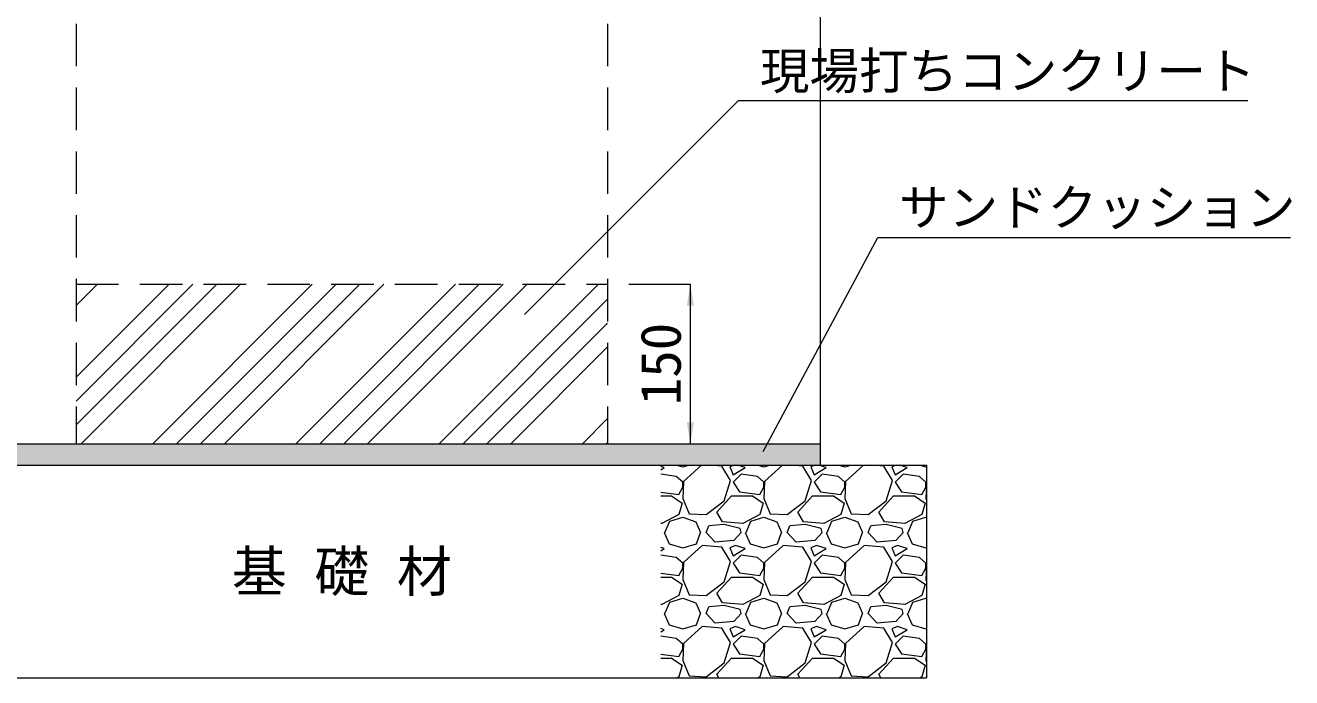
# Model space of a CAD drawing. Units: millimetres at full size; details may follow other scales. Extents: x 77366 to 106166, y -28085 to 6898.
# Drawn here: x 102968 to 104159, y 2788 to 3402 of the extents above; entities that cross this region are included whole.
import ezdxf
from ezdxf.enums import TextEntityAlignment as Align

# ---------------------------------------------------------------- set-up
doc = ezdxf.new("R2010")
doc.units = ezdxf.units.MM
doc.header["$LTSCALE"] = 50
doc.linetypes.add('USER2', pattern=[1.2, 0.8, -0.4])
for name, color, linetype, lineweight in [('ハッチング', 7, 'Continuous', 9), ('基礎', 7, 'Continuous', 5), ('寸法線', 7, 'Continuous', 13), ('引出線', 4, 'Continuous', 13), ('本体', 2, 'Continuous', 20)]:
    doc.layers.add(name, color=color, linetype=linetype, lineweight=lineweight)
doc.layers.add('モルタル', color=7, linetype='Continuous')
doc.layers.add('文字', color=7, linetype='Continuous')
doc.styles.add('ＭＳ ゴシック', font='')
doc.styles.get('ＭＳ ゴシック').set_extended_font_data('MS Gothic')

# ---------------------------------------------------------------- blocks, each defined once
blk = doc.blocks.new('filled_arrow')
at = {"color": 0, "linetype": 'Continuous', "lineweight": -2}
blk.add_solid([(7.5, 1.25), (0, 0), (7.5, -1.25)], dxfattribs=at)

msp = doc.modelspace()

# ---------------------------------------------------------------- hatches: boundary and pattern name
at = {"layer": 'ハッチング'}
h = msp.add_hatch(dxfattribs=at)
h.set_pattern_fill('USER', color=256, style=0, pattern_type=2)
h.set_pattern_definition([(45, (23675, 241.6), (-67.35192, 67.35192), []), (45, (23697.45, 241.6), (-67.35192, 67.35192), []), (45, (23719.9, 241.6), (-67.35192, 67.35192), []), (45, (23742.35, 241.6), (-67.35192, 67.35192), [])])
h.paths.add_polyline_path([(103015.8, 3158.06), (103015.8, 3008.06), (103515.8, 3008.06), (103515.8, 3158.06)])
at = {"layer": 'モルタル'}
msp.add_hatch(color=256, dxfattribs=at).paths.add_polyline_path([(103715.8, 2988.06), (103715.8, 3008.06), (102815.8, 3008.06), (102815.8, 2988.06)])

# ---------------------------------------------------------------- linework, layer by layer
at = {"layer": '基礎', "color": 3, "lineweight": 20}
for p, q in [((102715.8, 2988.06), (103815.8, 2988.06)), ((103815.8, 2988.06), (103815.8, 2788.06)), ((102715.8, 2788.06), (103815.8, 2788.06))]:
    msp.add_line(p, q, dxfattribs=at)
at = {"layer": '基礎'}
for p, q in [((103569.02, 2985.6), (103565.8, 2986.68)), ((103565.8, 2983.66), (103569.02, 2985.6)), ((103580.45, 2977.22), (103565.8, 2979.42)), ((103580.77, 2988.06), (103586.55, 2986.36)), ((103586.55, 2986.36), (103592.33, 2988.06)), ((103604.2, 2988.06), (103587.31, 2972.65)), ((103623.13, 2987.12), (103611.87, 2988.06)), ((103631.51, 2973.41), (103623.13, 2987.12)), ((103634.71, 2988.06), (103630.75, 2986.36)), ((103630.75, 2986.36), (103633.79, 2978.74)), ((103633.79, 2978.74), (103645.22, 2985.6)), ((103641.41, 2979.5), (103633.79, 2971.88)), ((103645.22, 2985.6), (103637.84, 2988.06)), ((103656.65, 2977.22), (103641.41, 2979.5)), ((103656.97, 2988.06), (103662.75, 2986.36)), ((103662.75, 2986.36), (103668.53, 2988.06)), ((103680.4, 2988.06), (103663.51, 2972.65)), ((103699.33, 2987.12), (103688.07, 2988.06)), ((103707.71, 2973.41), (103699.33, 2987.12)), ((103710.91, 2988.06), (103706.95, 2986.36)), ((103706.95, 2986.36), (103709.99, 2978.74)), ((103709.99, 2978.74), (103721.42, 2985.6)), ((103717.61, 2979.5), (103709.99, 2971.88)), ((103721.42, 2985.6), (103714.04, 2988.06)), ((103732.85, 2977.22), (103717.61, 2979.5)), ((103733.17, 2988.06), (103738.95, 2986.36)), ((103738.95, 2986.36), (103744.73, 2988.06)), ((103756.6, 2988.06), (103739.71, 2972.65)), ((103775.53, 2987.12), (103764.27, 2988.06)), ((103783.91, 2973.41), (103775.53, 2987.12)), ((103787.11, 2988.06), (103783.15, 2986.36)), ((103783.15, 2986.36), (103786.19, 2978.74)), ((103786.19, 2978.74), (103797.62, 2985.6)), ((103793.81, 2979.5), (103786.19, 2971.88)), ((103797.62, 2985.6), (103790.24, 2988.06)), ((103809.05, 2977.22), (103793.81, 2979.5)), ((103809.37, 2988.06), (103815.15, 2986.36)), ((103815.15, 2986.36), (103815.8, 2986.55)), ((103586.55, 2971.88), (103580.45, 2977.22)), ((103582.74, 2960.45), (103586.55, 2967.31)), ((103587.31, 2972.65), (103586.55, 2956.64)), ((103586.55, 2967.31), (103586.55, 2971.88)), ((103625.41, 2954.36), (103631.51, 2973.41)), ((103633.79, 2971.88), (103639.89, 2962.74)), ((103662.75, 2971.88), (103656.65, 2977.22)), ((103658.94, 2960.45), (103662.75, 2967.31)), ((103663.51, 2972.65), (103662.75, 2956.64)), ((103662.75, 2967.31), (103662.75, 2971.88)), ((103701.61, 2954.36), (103707.71, 2973.41)), ((103709.99, 2971.88), (103716.09, 2962.74)), ((103738.95, 2971.88), (103732.85, 2977.22)), ((103735.14, 2960.45), (103738.95, 2967.31)), ((103739.71, 2972.65), (103738.95, 2956.64)), ((103738.95, 2967.31), (103738.95, 2971.88)), ((103777.81, 2954.36), (103783.91, 2973.41)), ((103786.19, 2971.88), (103792.29, 2962.74)), ((103815.15, 2971.88), (103809.05, 2977.22)), ((103811.34, 2960.45), (103815.15, 2967.31)), ((103815.15, 2967.31), (103815.15, 2971.88)), ((103815.8, 2970.22), (103815.15, 2956.64)), ((103565.8, 2962.49), (103582.74, 2960.45)), ((103565.8, 2958.93), (103575.88, 2958.93)), ((103575.88, 2958.93), (103585.79, 2952.07)), ((103586.55, 2956.64), (103592.65, 2942.17)), ((103608.65, 2941.4), (103625.41, 2954.36)), ((103618.55, 2943.69), (103632.27, 2958.93)), ((103632.27, 2958.93), (103652.08, 2958.93)), ((103639.89, 2962.74), (103658.94, 2960.45)), ((103652.08, 2958.93), (103661.99, 2952.07)), ((103662.75, 2956.64), (103668.85, 2942.17)), ((103684.85, 2941.4), (103701.61, 2954.36)), ((103694.75, 2943.69), (103708.47, 2958.93)), ((103708.47, 2958.93), (103728.28, 2958.93)), ((103716.09, 2962.74), (103735.14, 2960.45)), ((103728.28, 2958.93), (103738.19, 2952.07)), ((103738.95, 2956.64), (103745.05, 2942.17)), ((103761.05, 2941.4), (103777.81, 2954.36)), ((103770.95, 2943.69), (103784.67, 2958.93)), ((103784.67, 2958.93), (103804.48, 2958.93)), ((103792.29, 2962.74), (103811.34, 2960.45)), ((103804.48, 2958.93), (103814.39, 2952.07)), ((103815.15, 2956.64), (103815.8, 2955.11)), ((103585.79, 2952.07), (103582.74, 2941.4)), ((103623.89, 2934.55), (103618.55, 2943.69)), ((103661.99, 2952.07), (103658.94, 2941.4)), ((103700.09, 2934.55), (103694.75, 2943.69)), ((103738.19, 2952.07), (103735.14, 2941.4)), ((103776.29, 2934.55), (103770.95, 2943.69)), ((103814.39, 2952.07), (103811.34, 2941.4)), ((103566.74, 2933.02), (103565.8, 2933.1)), ((103582.74, 2941.4), (103566.74, 2933.02)), ((103569.79, 2924.64), (103574.36, 2935.31)), ((103574.36, 2935.31), (103586.55, 2939.12)), ((103586.55, 2939.12), (103598.74, 2934.55)), ((103592.65, 2942.17), (103608.65, 2941.4)), ((103598.74, 2934.55), (103603.31, 2924.64)), ((103608.65, 2924.64), (103610.93, 2930.74)), ((103625.41, 2932.26), (103610.93, 2930.74)), ((103642.94, 2933.02), (103623.89, 2934.55)), ((103640.65, 2928.45), (103625.41, 2932.26)), ((103658.94, 2941.4), (103642.94, 2933.02)), ((103645.99, 2924.64), (103650.56, 2935.31)), ((103650.56, 2935.31), (103662.75, 2939.12)), ((103662.75, 2939.12), (103674.94, 2934.55)), ((103668.85, 2942.17), (103684.85, 2941.4)), ((103674.94, 2934.55), (103679.51, 2924.64)), ((103684.85, 2924.64), (103687.13, 2930.74)), ((103701.61, 2932.26), (103687.13, 2930.74)), ((103719.14, 2933.02), (103700.09, 2934.55)), ((103716.85, 2928.45), (103701.61, 2932.26)), ((103735.14, 2941.4), (103719.14, 2933.02)), ((103722.19, 2924.64), (103726.76, 2935.31)), ((103726.76, 2935.31), (103738.95, 2939.12)), ((103738.95, 2939.12), (103751.14, 2934.55)), ((103745.05, 2942.17), (103761.05, 2941.4)), ((103751.14, 2934.55), (103755.71, 2924.64)), ((103761.05, 2924.64), (103763.33, 2930.74)), ((103777.81, 2932.26), (103763.33, 2930.74)), ((103795.34, 2933.02), (103776.29, 2934.55)), ((103793.05, 2928.45), (103777.81, 2932.26)), ((103811.34, 2941.4), (103795.34, 2933.02)), ((103798.39, 2924.64), (103802.96, 2935.31)), ((103802.96, 2935.31), (103815.15, 2939.12)), ((103815.15, 2939.12), (103815.8, 2938.88)), ((103569.02, 2924.64), (103573.6, 2913.97)), ((103599.5, 2913.97), (103603.31, 2924.64)), ((103617.03, 2915.5), (103608.65, 2924.64)), ((103641.41, 2924.64), (103634.56, 2917.02)), ((103641.41, 2924.64), (103640.65, 2928.45)), ((103645.22, 2924.64), (103649.8, 2913.97)), ((103675.7, 2913.97), (103679.51, 2924.64)), ((103693.23, 2915.5), (103684.85, 2924.64)), ((103717.61, 2924.64), (103710.76, 2917.02)), ((103717.61, 2924.64), (103716.85, 2928.45)), ((103721.42, 2924.64), (103726, 2913.97)), ((103751.9, 2913.97), (103755.71, 2924.64)), ((103769.43, 2915.5), (103761.05, 2924.64)), ((103793.81, 2924.64), (103786.96, 2917.02)), ((103793.81, 2924.64), (103793.05, 2928.45)), ((103797.62, 2924.64), (103802.2, 2913.97)), ((103569.02, 2909.4), (103565.8, 2910.48)), ((103565.8, 2907.46), (103569.02, 2909.4)), ((103573.6, 2913.97), (103586.55, 2910.16)), ((103586.55, 2910.16), (103599.5, 2913.97)), ((103604.84, 2912.45), (103587.31, 2896.45)), ((103623.13, 2910.92), (103604.84, 2912.45)), ((103634.56, 2917.02), (103617.03, 2915.5)), ((103631.51, 2897.21), (103623.13, 2910.92)), ((103636.08, 2912.45), (103630.75, 2910.16)), ((103630.75, 2910.16), (103633.79, 2902.54)), ((103633.79, 2902.54), (103645.22, 2909.4)), ((103645.22, 2909.4), (103636.08, 2912.45)), ((103649.8, 2913.97), (103662.75, 2910.16)), ((103662.75, 2910.16), (103675.7, 2913.97)), ((103681.04, 2912.45), (103663.51, 2896.45)), ((103699.33, 2910.92), (103681.04, 2912.45)), ((103710.76, 2917.02), (103693.23, 2915.5)), ((103707.71, 2897.21), (103699.33, 2910.92)), ((103712.28, 2912.45), (103706.95, 2910.16)), ((103706.95, 2910.16), (103709.99, 2902.54)), ((103709.99, 2902.54), (103721.42, 2909.4)), ((103721.42, 2909.4), (103712.28, 2912.45)), ((103726, 2913.97), (103738.95, 2910.16)), ((103738.95, 2910.16), (103751.9, 2913.97)), ((103757.24, 2912.45), (103739.71, 2896.45)), ((103775.53, 2910.92), (103757.24, 2912.45)), ((103786.96, 2917.02), (103769.43, 2915.5)), ((103783.91, 2897.21), (103775.53, 2910.92)), ((103788.48, 2912.45), (103783.15, 2910.16)), ((103783.15, 2910.16), (103786.19, 2902.54)), ((103786.19, 2902.54), (103797.62, 2909.4)), ((103797.62, 2909.4), (103788.48, 2912.45)), ((103802.2, 2913.97), (103815.15, 2910.16)), ((103815.15, 2910.16), (103815.8, 2910.35)), ((103580.45, 2901.02), (103565.8, 2903.22)), ((103586.55, 2895.68), (103580.45, 2901.02)), ((103587.31, 2896.45), (103586.55, 2880.44)), ((103586.55, 2891.11), (103586.55, 2895.68)), ((103625.41, 2878.16), (103631.51, 2897.21)), ((103641.41, 2903.3), (103633.79, 2895.68)), ((103633.79, 2895.68), (103639.89, 2886.54)), ((103656.65, 2901.02), (103641.41, 2903.3)), ((103662.75, 2895.68), (103656.65, 2901.02)), ((103663.51, 2896.45), (103662.75, 2880.44)), ((103662.75, 2891.11), (103662.75, 2895.68)), ((103701.61, 2878.16), (103707.71, 2897.21)), ((103717.61, 2903.3), (103709.99, 2895.68)), ((103709.99, 2895.68), (103716.09, 2886.54)), ((103732.85, 2901.02), (103717.61, 2903.3)), ((103738.95, 2895.68), (103732.85, 2901.02)), ((103739.71, 2896.45), (103738.95, 2880.44)), ((103738.95, 2891.11), (103738.95, 2895.68)), ((103777.81, 2878.16), (103783.91, 2897.21)), ((103793.81, 2903.3), (103786.19, 2895.68)), ((103786.19, 2895.68), (103792.29, 2886.54)), ((103809.05, 2901.02), (103793.81, 2903.3)), ((103815.15, 2895.68), (103809.05, 2901.02)), ((103815.15, 2891.11), (103815.15, 2895.68)), ((103565.8, 2886.29), (103582.74, 2884.25)), ((103582.74, 2884.25), (103586.55, 2891.11)), ((103639.89, 2886.54), (103658.94, 2884.25)), ((103658.94, 2884.25), (103662.75, 2891.11)), ((103716.09, 2886.54), (103735.14, 2884.25)), ((103735.14, 2884.25), (103738.95, 2891.11)), ((103792.29, 2886.54), (103811.34, 2884.25)), ((103811.34, 2884.25), (103815.15, 2891.11)), ((103815.8, 2894.02), (103815.15, 2880.44)), ((103565.8, 2882.73), (103575.88, 2882.73)), ((103575.88, 2882.73), (103585.79, 2875.87)), ((103585.79, 2875.87), (103582.74, 2865.2)), ((103586.55, 2880.44), (103592.65, 2865.97)), ((103608.65, 2865.2), (103625.41, 2878.16)), ((103618.55, 2867.49), (103632.27, 2882.73)), ((103632.27, 2882.73), (103652.08, 2882.73)), ((103652.08, 2882.73), (103661.99, 2875.87)), ((103661.99, 2875.87), (103658.94, 2865.2)), ((103662.75, 2880.44), (103668.85, 2865.97)), ((103684.85, 2865.2), (103701.61, 2878.16)), ((103694.75, 2867.49), (103708.47, 2882.73)), ((103708.47, 2882.73), (103728.28, 2882.73)), ((103728.28, 2882.73), (103738.19, 2875.87)), ((103738.19, 2875.87), (103735.14, 2865.2)), ((103738.95, 2880.44), (103745.05, 2865.97)), ((103761.05, 2865.2), (103777.81, 2878.16)), ((103770.95, 2867.49), (103784.67, 2882.73)), ((103784.67, 2882.73), (103804.48, 2882.73)), ((103804.48, 2882.73), (103814.39, 2875.87)), ((103814.39, 2875.87), (103811.34, 2865.2)), ((103815.15, 2880.44), (103815.8, 2878.91)), ((103582.74, 2865.2), (103566.74, 2856.82)), ((103569.79, 2848.44), (103574.36, 2859.11)), ((103574.36, 2859.11), (103586.55, 2862.92)), ((103586.55, 2862.92), (103598.74, 2858.35)), ((103592.65, 2865.97), (103608.65, 2865.2)), ((103623.89, 2858.35), (103618.55, 2867.49)), ((103658.94, 2865.2), (103642.94, 2856.82)), ((103645.99, 2848.44), (103650.56, 2859.11)), ((103650.56, 2859.11), (103662.75, 2862.92)), ((103662.75, 2862.92), (103674.94, 2858.35)), ((103668.85, 2865.97), (103684.85, 2865.2)), ((103700.09, 2858.35), (103694.75, 2867.49)), ((103735.14, 2865.2), (103719.14, 2856.82)), ((103722.19, 2848.44), (103726.76, 2859.11)), ((103726.76, 2859.11), (103738.95, 2862.92)), ((103738.95, 2862.92), (103751.14, 2858.35)), ((103745.05, 2865.97), (103761.05, 2865.2)), ((103776.29, 2858.35), (103770.95, 2867.49)), ((103811.34, 2865.2), (103795.34, 2856.82)), ((103798.39, 2848.44), (103802.96, 2859.11)), ((103802.96, 2859.11), (103815.15, 2862.92)), ((103815.15, 2862.92), (103815.8, 2862.68)), ((103566.74, 2856.82), (103565.8, 2856.9)), ((103569.02, 2848.44), (103573.6, 2837.77)), ((103598.74, 2858.35), (103603.31, 2848.44)), ((103599.5, 2837.77), (103603.31, 2848.44)), ((103608.65, 2848.44), (103610.93, 2854.54)), ((103617.03, 2839.3), (103608.65, 2848.44)), ((103625.41, 2856.06), (103610.93, 2854.54)), ((103642.94, 2856.82), (103623.89, 2858.35)), ((103640.65, 2852.25), (103625.41, 2856.06)), ((103641.41, 2848.44), (103634.56, 2840.82)), ((103641.41, 2848.44), (103640.65, 2852.25)), ((103645.22, 2848.44), (103649.8, 2837.77)), ((103674.94, 2858.35), (103679.51, 2848.44)), ((103675.7, 2837.77), (103679.51, 2848.44)), ((103684.85, 2848.44), (103687.13, 2854.54)), ((103693.23, 2839.3), (103684.85, 2848.44)), ((103701.61, 2856.06), (103687.13, 2854.54)), ((103719.14, 2856.82), (103700.09, 2858.35)), ((103716.85, 2852.25), (103701.61, 2856.06)), ((103717.61, 2848.44), (103710.76, 2840.82)), ((103717.61, 2848.44), (103716.85, 2852.25)), ((103721.42, 2848.44), (103726, 2837.77)), ((103751.14, 2858.35), (103755.71, 2848.44)), ((103751.9, 2837.77), (103755.71, 2848.44)), ((103761.05, 2848.44), (103763.33, 2854.54)), ((103769.43, 2839.3), (103761.05, 2848.44)), ((103777.81, 2856.06), (103763.33, 2854.54)), ((103795.34, 2856.82), (103776.29, 2858.35)), ((103793.05, 2852.25), (103777.81, 2856.06)), ((103793.81, 2848.44), (103786.96, 2840.82)), ((103793.81, 2848.44), (103793.05, 2852.25)), ((103797.62, 2848.44), (103802.2, 2837.77)), ((103573.6, 2837.77), (103586.55, 2833.96)), ((103586.55, 2833.96), (103599.5, 2837.77)), ((103604.84, 2836.25), (103587.31, 2820.25)), ((103623.13, 2834.72), (103604.84, 2836.25)), ((103634.56, 2840.82), (103617.03, 2839.3)), ((103636.08, 2836.25), (103630.75, 2833.96)), ((103645.22, 2833.2), (103636.08, 2836.25)), ((103649.8, 2837.77), (103662.75, 2833.96)), ((103662.75, 2833.96), (103675.7, 2837.77)), ((103681.04, 2836.25), (103663.51, 2820.25)), ((103699.33, 2834.72), (103681.04, 2836.25)), ((103710.76, 2840.82), (103693.23, 2839.3)), ((103712.28, 2836.25), (103706.95, 2833.96)), ((103721.42, 2833.2), (103712.28, 2836.25)), ((103726, 2837.77), (103738.95, 2833.96)), ((103738.95, 2833.96), (103751.9, 2837.77)), ((103757.24, 2836.25), (103739.71, 2820.25)), ((103775.53, 2834.72), (103757.24, 2836.25)), ((103786.96, 2840.82), (103769.43, 2839.3)), ((103788.48, 2836.25), (103783.15, 2833.96)), ((103797.62, 2833.2), (103788.48, 2836.25)), ((103802.2, 2837.77), (103815.15, 2833.96)), ((103569.02, 2833.2), (103565.8, 2834.28)), ((103565.8, 2831.26), (103569.02, 2833.2)), ((103580.45, 2824.82), (103565.8, 2827.02)), ((103586.55, 2819.48), (103580.45, 2824.82)), ((103631.51, 2821.01), (103623.13, 2834.72)), ((103630.75, 2833.96), (103633.79, 2826.34)), ((103633.79, 2826.34), (103645.22, 2833.2)), ((103641.41, 2827.1), (103633.79, 2819.48)), ((103656.65, 2824.82), (103641.41, 2827.1)), ((103662.75, 2819.48), (103656.65, 2824.82)), ((103707.71, 2821.01), (103699.33, 2834.72)), ((103706.95, 2833.96), (103709.99, 2826.34)), ((103709.99, 2826.34), (103721.42, 2833.2)), ((103717.61, 2827.1), (103709.99, 2819.48)), ((103732.85, 2824.82), (103717.61, 2827.1)), ((103738.95, 2819.48), (103732.85, 2824.82)), ((103783.91, 2821.01), (103775.53, 2834.72)), ((103783.15, 2833.96), (103786.19, 2826.34)), ((103786.19, 2826.34), (103797.62, 2833.2)), ((103793.81, 2827.1), (103786.19, 2819.48)), ((103809.05, 2824.82), (103793.81, 2827.1)), ((103815.15, 2819.48), (103809.05, 2824.82)), ((103815.15, 2833.96), (103815.8, 2834.15)), ((103582.74, 2808.05), (103586.55, 2814.91)), ((103587.31, 2820.25), (103586.55, 2804.24)), ((103586.55, 2814.91), (103586.55, 2819.48)), ((103625.41, 2801.96), (103631.51, 2821.01)), ((103633.79, 2819.48), (103639.89, 2810.34)), ((103658.94, 2808.05), (103662.75, 2814.91)), ((103663.51, 2820.25), (103662.75, 2804.24)), ((103662.75, 2814.91), (103662.75, 2819.48)), ((103701.61, 2801.96), (103707.71, 2821.01)), ((103709.99, 2819.48), (103716.09, 2810.34)), ((103735.14, 2808.05), (103738.95, 2814.91)), ((103739.71, 2820.25), (103738.95, 2804.24)), ((103738.95, 2814.91), (103738.95, 2819.48)), ((103777.81, 2801.96), (103783.91, 2821.01)), ((103786.19, 2819.48), (103792.29, 2810.34)), ((103811.34, 2808.05), (103815.15, 2814.91)), ((103815.15, 2814.91), (103815.15, 2819.48)), ((103815.8, 2817.82), (103815.15, 2804.24)), ((103565.8, 2810.09), (103582.74, 2808.05)), ((103565.8, 2806.53), (103575.88, 2806.53)), ((103575.88, 2806.53), (103585.79, 2799.67)), ((103585.79, 2799.67), (103582.74, 2789)), ((103586.55, 2804.24), (103592.65, 2789.77)), ((103608.65, 2789), (103625.41, 2801.96)), ((103618.55, 2791.29), (103632.27, 2806.53)), ((103632.27, 2806.53), (103652.08, 2806.53)), ((103639.89, 2810.34), (103658.94, 2808.05)), ((103652.08, 2806.53), (103661.99, 2799.67)), ((103661.99, 2799.67), (103658.94, 2789)), ((103662.75, 2804.24), (103668.85, 2789.77)), ((103684.85, 2789), (103701.61, 2801.96)), ((103694.75, 2791.29), (103708.47, 2806.53)), ((103708.47, 2806.53), (103728.28, 2806.53)), ((103716.09, 2810.34), (103735.14, 2808.05)), ((103728.28, 2806.53), (103738.19, 2799.67)), ((103738.19, 2799.67), (103735.14, 2789)), ((103738.95, 2804.24), (103745.05, 2789.77)), ((103761.05, 2789), (103777.81, 2801.96)), ((103770.95, 2791.29), (103784.67, 2806.53)), ((103784.67, 2806.53), (103804.48, 2806.53)), ((103792.29, 2810.34), (103811.34, 2808.05)), ((103804.48, 2806.53), (103814.39, 2799.67)), ((103814.39, 2799.67), (103811.34, 2789)), ((103815.15, 2804.24), (103815.8, 2802.71)), ((103582.74, 2789), (103580.94, 2788.06)), ((103592.65, 2789.77), (103608.65, 2789)), ((103620.44, 2788.06), (103618.55, 2791.29)), ((103658.94, 2789), (103657.14, 2788.06)), ((103668.85, 2789.77), (103684.85, 2789)), ((103696.64, 2788.06), (103694.75, 2791.29)), ((103735.14, 2789), (103733.34, 2788.06)), ((103745.05, 2789.77), (103761.05, 2789)), ((103772.84, 2788.06), (103770.95, 2791.29)), ((103811.34, 2789), (103809.54, 2788.06))]:
    msp.add_line(p, q, dxfattribs=at)
at = {"layer": '寸法線'}
for p, q in [((103535.8, 3158.06), (103593.68, 3158.06)), ((103593.68, 3008.06), (103593.68, 3158.06)), ((103535.8, 3008.06), (103593.68, 3008.06))]:
    msp.add_line(p, q, dxfattribs=at)
at = {"layer": '引出線'}
for points in [[(103437.77, 3129.66), (103639.06, 3330.95), (104117.92, 3330.95)], [(103662.07, 3000.8), (103769.92, 3202.08), (104158.15, 3202.08)]]:
    msp.add_lwpolyline(points, dxfattribs=at)
at = {"layer": '本体'}
for p, q in [((103715.8, 4002.06), (103715.8, 3008.06)), ((102815.8, 3008.06), (103715.8, 3008.06)), ((103715.8, 3008.06), (103715.8, 2988.06)), ((102815.8, 2988.06), (103715.8, 2988.06))]:
    msp.add_line(p, q, dxfattribs=at)
at = {"layer": '本体', "linetype": 'USER2', "lineweight": 9}
for p, q in [((103015.8, 3943.06), (103015.8, 3008.06)), ((103515.8, 3943.06), (103515.8, 3008.06)), ((103015.8, 3158.06), (103515.8, 3158.06))]:
    msp.add_line(p, q, dxfattribs=at)

# ---------------------------------------------------------------- block references
at = {"layer": '寸法線', "xscale": 2.67, "yscale": 2.67}
for p, rotation in [((103593.68, 3158.06), 270), ((103593.68, 3008.06), 90)]:
    msp.add_blockref('filled_arrow', p, dxfattribs=dict(at, rotation=rotation))
at = {"layer": '引出線', "xscale": 0.133, "yscale": 0.133}
for p, rotation in [((103437.77, 3129.66), 45), ((103662.07, 3000.8), 61.8)]:
    msp.add_blockref('filled_arrow', p, dxfattribs=dict(at, rotation=rotation))

# ---------------------------------------------------------------- texts
at = {"layer": '寸法線', "style": 'ＭＳ ゴシック'}
msp.add_text('150', height=37.98, rotation=90, dxfattribs=at).set_placement((103565.68, 3083.06), align=Align.MIDDLE_CENTER)
at = {"layer": '引出線', "style": 'ＭＳ ゴシック'}
for s, p in [('現場打ちコンクリート', (103659.06, 3375.79)), ('サンドクッション', (103789.92, 3247.48))]:
    msp.add_text(s, height=34.18, dxfattribs=at).set_placement(p, align=Align.TOP_LEFT)
at = {"layer": '文字', "style": 'ＭＳ ゴシック'}
msp.add_text('基 礎 材', height=37.98, dxfattribs=at).set_placement((103265.8, 2888.06), align=Align.MIDDLE_CENTER)

doc.saveas('drawing.dxf')
